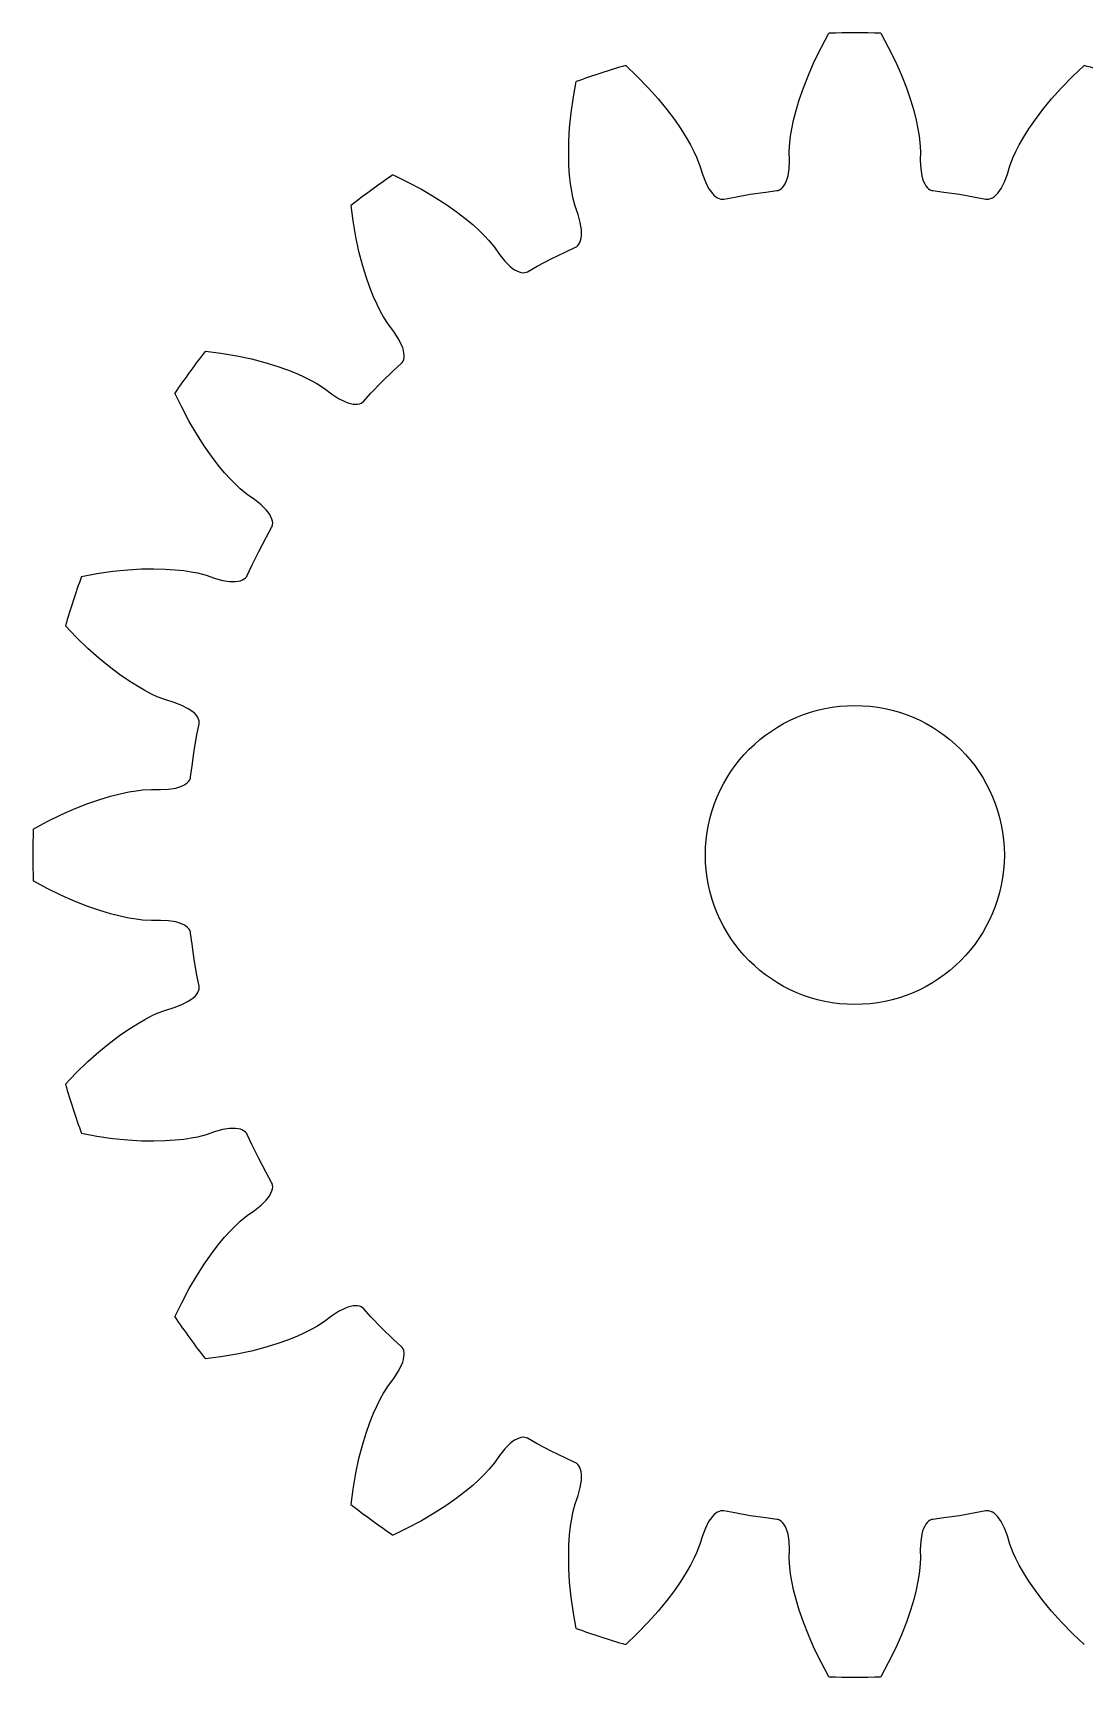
# Model space of a CAD drawing. Extents: x -11 to 11, y -11 to 11.
# Drawn here: x -11 to 3.07, y -11 to 11 of the extents above; entities that cross this region are included whole.
import ezdxf

# ---------------------------------------------------------------- set-up
doc = ezdxf.new("R2010")
doc.units = 0

msp = doc.modelspace()

# ---------------------------------------------------------------- linework, layer by layer
msp.add_circle((0, 0), 2)
msp.add_circle((0, 0), 2)
at = {"layer": 'layer0'}
for p, q in [((-0.543, 10.616), (-0.447, 10.811)), ((-0.447, 10.811), (-0.347, 10.995)), ((0.347, 10.995), (0.447, 10.811)), ((0.447, 10.811), (0.543, 10.616)), ((-3.067, 10.564), (-2.916, 10.42)), ((-0.623, 10.434), (-0.543, 10.616)), ((0.543, 10.616), (0.623, 10.434)), ((2.916, 10.42), (3.067, 10.564)), ((-3.766, 10.144), (-3.728, 10.349)), ((-2.916, 10.42), (-2.765, 10.264)), ((-0.69, 10.263), (-0.623, 10.434)), ((0.623, 10.434), (0.69, 10.263)), ((2.765, 10.264), (2.916, 10.42)), ((-3.797, 9.929), (-3.766, 10.144)), ((-2.765, 10.264), (-2.632, 10.116)), ((-0.744, 10.104), (-0.69, 10.263)), ((0.69, 10.263), (0.744, 10.104)), ((2.632, 10.116), (2.765, 10.264)), ((-3.817, 9.731), (-3.797, 9.929)), ((-2.632, 10.116), (-2.516, 9.974)), ((-2.516, 9.974), (-2.415, 9.84)), ((-0.82, 9.83), (-0.787, 9.96)), ((-0.787, 9.96), (-0.744, 10.104)), ((0.744, 10.104), (0.787, 9.96)), ((0.787, 9.96), (0.82, 9.83)), ((2.415, 9.84), (2.516, 9.974)), ((2.516, 9.974), (2.632, 10.116)), ((-3.827, 9.548), (-3.817, 9.731)), ((-2.415, 9.84), (-2.329, 9.716)), ((-2.329, 9.716), (-2.258, 9.602)), ((-0.86, 9.617), (-0.844, 9.716)), ((-0.844, 9.716), (-0.82, 9.83)), ((0.82, 9.83), (0.844, 9.716)), ((0.844, 9.716), (0.86, 9.617)), ((2.258, 9.602), (2.329, 9.716)), ((2.329, 9.716), (2.415, 9.84)), ((-3.83, 9.38), (-3.827, 9.548)), ((-2.258, 9.602), (-2.2, 9.501)), ((-2.2, 9.501), (-2.154, 9.412)), ((-0.878, 9.413), (-0.87, 9.533)), ((-0.87, 9.533), (-0.86, 9.617)), ((0.86, 9.617), (0.87, 9.533)), ((0.87, 9.533), (0.878, 9.413)), ((2.154, 9.412), (2.2, 9.501)), ((2.2, 9.501), (2.258, 9.602)), ((-3.826, 9.23), (-3.83, 9.38)), ((-2.154, 9.412), (-2.118, 9.336)), ((-2.118, 9.336), (-2.074, 9.223)), ((-0.88, 9.183), (-0.875, 9.294)), ((-0.875, 9.294), (-0.878, 9.413)), ((0.878, 9.413), (0.875, 9.294)), ((0.875, 9.294), (0.88, 9.183)), ((2.074, 9.223), (2.118, 9.336)), ((2.118, 9.336), (2.154, 9.412)), ((-6.181, 9.099), (-5.993, 9.009)), ((-3.817, 9.095), (-3.826, 9.23)), ((-3.805, 8.979), (-3.817, 9.095)), ((-2.074, 9.223), (-2.04, 9.11)), ((-2.04, 9.11), (-2.001, 9.005)), ((-0.919, 9.012), (-0.906, 9.048)), ((-0.906, 9.048), (-0.895, 9.089)), ((-0.895, 9.089), (-0.88, 9.183)), ((0.88, 9.183), (0.895, 9.089)), ((0.895, 9.089), (0.906, 9.048)), ((0.906, 9.048), (0.919, 9.012)), ((2.001, 9.005), (2.04, 9.11)), ((2.04, 9.11), (2.074, 9.223)), ((-5.993, 9.009), (-5.801, 8.908)), ((-5.801, 8.908), (-5.629, 8.807)), ((-5.629, 8.807), (-5.475, 8.708)), ((-3.79, 8.88), (-3.805, 8.979)), ((-3.774, 8.798), (-3.79, 8.88)), ((-2.001, 9.005), (-1.957, 8.92)), ((-1.957, 8.92), (-1.934, 8.885)), ((-1.934, 8.885), (-1.911, 8.855)), ((-1.911, 8.855), (-1.887, 8.829)), ((-1.887, 8.829), (-1.863, 8.808)), ((-1.863, 8.808), (-1.839, 8.793)), ((-1.754, 8.777), (-1.608, 8.804)), ((-1.608, 8.804), (-1.4, 8.84)), ((-1.4, 8.84), (-1.192, 8.87)), ((-1.192, 8.87), (-1.044, 8.889)), ((-1.044, 8.889), (-1.028, 8.892)), ((-1.028, 8.892), (-1.007, 8.9)), ((-1.007, 8.9), (-0.987, 8.913)), ((-0.987, 8.913), (-0.968, 8.931)), ((-0.968, 8.931), (-0.95, 8.953)), ((-0.95, 8.953), (-0.934, 8.98)), ((-0.934, 8.98), (-0.919, 9.012)), ((0.919, 9.012), (0.934, 8.98)), ((0.934, 8.98), (0.95, 8.953)), ((0.95, 8.953), (0.968, 8.931)), ((0.968, 8.931), (0.987, 8.913)), ((0.987, 8.913), (1.007, 8.9)), ((1.007, 8.9), (1.028, 8.892)), ((1.028, 8.892), (1.044, 8.889)), ((1.044, 8.889), (1.192, 8.87)), ((1.192, 8.87), (1.4, 8.84)), ((1.4, 8.84), (1.608, 8.804)), ((1.608, 8.804), (1.754, 8.777)), ((1.839, 8.793), (1.863, 8.808)), ((1.863, 8.808), (1.887, 8.829)), ((1.887, 8.829), (1.911, 8.855)), ((1.911, 8.855), (1.934, 8.885)), ((1.934, 8.885), (1.957, 8.92)), ((1.957, 8.92), (2.001, 9.005)), ((-6.716, 8.484), (-6.743, 8.691)), ((-5.475, 8.708), (-5.337, 8.612)), ((-5.337, 8.612), (-5.218, 8.521)), ((-3.744, 8.681), (-3.774, 8.798)), ((-3.704, 8.569), (-3.744, 8.681)), ((-1.839, 8.793), (-1.816, 8.782)), ((-1.816, 8.782), (-1.793, 8.776)), ((-1.793, 8.776), (-1.77, 8.774)), ((-1.77, 8.774), (-1.754, 8.777)), ((1.754, 8.777), (1.77, 8.774)), ((1.77, 8.774), (1.793, 8.776)), ((1.793, 8.776), (1.816, 8.782)), ((1.816, 8.782), (1.839, 8.793)), ((-6.679, 8.27), (-6.716, 8.484)), ((-5.218, 8.521), (-5.114, 8.434)), ((-5.114, 8.434), (-5.028, 8.356)), ((-3.675, 8.462), (-3.704, 8.569)), ((-3.66, 8.367), (-3.675, 8.462)), ((-3.658, 8.325), (-3.66, 8.367)), ((-6.637, 8.075), (-6.679, 8.27)), ((-5.028, 8.356), (-4.957, 8.286)), ((-4.957, 8.286), (-4.899, 8.224)), ((-4.899, 8.224), (-4.822, 8.131)), ((-3.725, 8.139), (-3.708, 8.153)), ((-3.708, 8.153), (-3.693, 8.172)), ((-3.693, 8.172), (-3.68, 8.195)), ((-3.68, 8.195), (-3.67, 8.221)), ((-3.67, 8.221), (-3.663, 8.252)), ((-3.663, 8.252), (-3.659, 8.287)), ((-3.659, 8.287), (-3.658, 8.325)), ((-6.59, 7.898), (-6.637, 8.075)), ((-4.822, 8.131), (-4.755, 8.034)), ((-4.755, 8.034), (-4.686, 7.946)), ((-4.686, 7.946), (-4.618, 7.879)), ((-4.25, 7.877), (-4.063, 7.975)), ((-4.063, 7.975), (-3.875, 8.068)), ((-3.875, 8.068), (-3.74, 8.131)), ((-3.74, 8.131), (-3.725, 8.139)), ((-6.541, 7.737), (-6.59, 7.898)), ((-6.491, 7.595), (-6.541, 7.737)), ((-4.618, 7.879), (-4.585, 7.852)), ((-4.585, 7.852), (-4.554, 7.831)), ((-4.554, 7.831), (-4.523, 7.814)), ((-4.523, 7.814), (-4.494, 7.802)), ((-4.494, 7.802), (-4.466, 7.794)), ((-4.466, 7.794), (-4.441, 7.791)), ((-4.441, 7.791), (-4.417, 7.792)), ((-4.417, 7.792), (-4.395, 7.798)), ((-4.395, 7.798), (-4.38, 7.805)), ((-4.38, 7.805), (-4.25, 7.877)), ((-6.441, 7.47), (-6.491, 7.595)), ((-6.393, 7.364), (-6.441, 7.47)), ((-6.348, 7.274), (-6.393, 7.364)), ((-6.308, 7.201), (-6.348, 7.274)), ((-6.243, 7.099), (-6.308, 7.201)), ((-6.171, 7.005), (-6.243, 7.099)), ((-6.11, 6.912), (-6.171, 7.005)), ((-6.066, 6.827), (-6.11, 6.912)), ((-6.051, 6.787), (-6.066, 6.827)), ((-8.691, 6.743), (-8.484, 6.716)), ((-8.484, 6.716), (-8.27, 6.679)), ((-8.27, 6.679), (-8.075, 6.637)), ((-8.075, 6.637), (-7.898, 6.59)), ((-6.058, 6.589), (-6.046, 6.608)), ((-6.04, 6.751), (-6.051, 6.787)), ((-6.046, 6.608), (-6.037, 6.631)), ((-6.034, 6.716), (-6.04, 6.751)), ((-6.037, 6.631), (-6.032, 6.656)), ((-6.031, 6.685), (-6.034, 6.716)), ((-6.032, 6.656), (-6.031, 6.685)), ((-7.898, 6.59), (-7.737, 6.541)), ((-7.737, 6.541), (-7.595, 6.491)), ((-7.595, 6.491), (-7.47, 6.441)), ((-7.47, 6.441), (-7.364, 6.393)), ((-7.364, 6.393), (-7.274, 6.348)), ((-6.329, 6.329), (-6.178, 6.476)), ((-6.178, 6.476), (-6.07, 6.577)), ((-6.07, 6.577), (-6.058, 6.589)), ((-9.009, 5.993), (-9.099, 6.181)), ((-7.274, 6.348), (-7.201, 6.308)), ((-7.201, 6.308), (-7.099, 6.243)), ((-7.099, 6.243), (-7.005, 6.171)), ((-7.005, 6.171), (-6.912, 6.11)), ((-6.577, 6.07), (-6.476, 6.178)), ((-6.476, 6.178), (-6.329, 6.329)), ((-8.908, 5.801), (-9.009, 5.993)), ((-6.912, 6.11), (-6.827, 6.066)), ((-6.827, 6.066), (-6.787, 6.051)), ((-6.787, 6.051), (-6.751, 6.04)), ((-6.751, 6.04), (-6.716, 6.034)), ((-6.716, 6.034), (-6.685, 6.031)), ((-6.685, 6.031), (-6.656, 6.032)), ((-6.656, 6.032), (-6.631, 6.037)), ((-6.631, 6.037), (-6.608, 6.046)), ((-6.608, 6.046), (-6.589, 6.058)), ((-6.589, 6.058), (-6.577, 6.07)), ((-8.807, 5.629), (-8.908, 5.801)), ((-8.708, 5.475), (-8.807, 5.629)), ((-8.612, 5.337), (-8.708, 5.475)), ((-8.521, 5.218), (-8.612, 5.337)), ((-8.434, 5.114), (-8.521, 5.218)), ((-8.356, 5.028), (-8.434, 5.114)), ((-8.286, 4.957), (-8.356, 5.028)), ((-8.224, 4.899), (-8.286, 4.957)), ((-8.131, 4.822), (-8.224, 4.899)), ((-8.034, 4.755), (-8.131, 4.822)), ((-7.946, 4.686), (-8.034, 4.755)), ((-7.879, 4.618), (-7.946, 4.686)), ((-7.852, 4.585), (-7.879, 4.618)), ((-7.831, 4.554), (-7.852, 4.585)), ((-7.814, 4.523), (-7.831, 4.554)), ((-7.802, 4.494), (-7.814, 4.523)), ((-7.794, 4.466), (-7.802, 4.494)), ((-7.798, 4.395), (-7.792, 4.417)), ((-7.791, 4.441), (-7.794, 4.466)), ((-7.792, 4.417), (-7.791, 4.441)), ((-7.975, 4.063), (-7.877, 4.25)), ((-7.877, 4.25), (-7.805, 4.38)), ((-7.805, 4.38), (-7.798, 4.395)), ((-8.068, 3.875), (-7.975, 4.063)), ((-10.349, 3.728), (-10.144, 3.766)), ((-10.144, 3.766), (-9.929, 3.797)), ((-9.929, 3.797), (-9.731, 3.817)), ((-9.731, 3.817), (-9.548, 3.827)), ((-9.548, 3.827), (-9.38, 3.83)), ((-9.38, 3.83), (-9.23, 3.826)), ((-9.23, 3.826), (-9.095, 3.817)), ((-9.095, 3.817), (-8.979, 3.805)), ((-8.979, 3.805), (-8.88, 3.79)), ((-8.88, 3.79), (-8.798, 3.774)), ((-8.798, 3.774), (-8.681, 3.744)), ((-8.681, 3.744), (-8.569, 3.704)), ((-8.131, 3.74), (-8.068, 3.875)), ((-8.569, 3.704), (-8.462, 3.675)), ((-8.462, 3.675), (-8.367, 3.66)), ((-8.367, 3.66), (-8.325, 3.658)), ((-8.325, 3.658), (-8.287, 3.659)), ((-8.287, 3.659), (-8.252, 3.663)), ((-8.252, 3.663), (-8.221, 3.67)), ((-8.221, 3.67), (-8.195, 3.68)), ((-8.195, 3.68), (-8.172, 3.693)), ((-8.172, 3.693), (-8.153, 3.708)), ((-8.153, 3.708), (-8.139, 3.725)), ((-8.139, 3.725), (-8.131, 3.74)), ((-10.42, 2.916), (-10.564, 3.067)), ((-10.264, 2.765), (-10.42, 2.916)), ((-10.116, 2.632), (-10.264, 2.765)), ((-9.974, 2.516), (-10.116, 2.632)), ((-9.84, 2.415), (-9.974, 2.516)), ((-9.716, 2.329), (-9.84, 2.415)), ((-9.602, 2.258), (-9.716, 2.329)), ((-9.501, 2.2), (-9.602, 2.258)), ((-9.412, 2.154), (-9.501, 2.2)), ((-9.336, 2.118), (-9.412, 2.154)), ((-9.223, 2.074), (-9.336, 2.118)), ((-9.11, 2.04), (-9.223, 2.074)), ((-9.005, 2.001), (-9.11, 2.04)), ((-8.92, 1.957), (-9.005, 2.001)), ((-8.885, 1.934), (-8.92, 1.957)), ((-8.855, 1.911), (-8.885, 1.934)), ((-8.829, 1.887), (-8.855, 1.911)), ((-8.808, 1.863), (-8.829, 1.887)), ((-8.793, 1.839), (-8.808, 1.863)), ((-8.782, 1.816), (-8.793, 1.839)), ((-8.776, 1.793), (-8.782, 1.816)), ((-8.777, 1.754), (-8.774, 1.77)), ((-8.774, 1.77), (-8.776, 1.793)), ((-8.84, 1.4), (-8.804, 1.608)), ((-8.804, 1.608), (-8.777, 1.754)), ((-8.87, 1.192), (-8.84, 1.4)), ((-8.889, 1.044), (-8.87, 1.192)), ((-9.183, 0.88), (-9.089, 0.895)), ((-9.089, 0.895), (-9.048, 0.906)), ((-9.048, 0.906), (-9.012, 0.919)), ((-9.012, 0.919), (-8.98, 0.934)), ((-8.98, 0.934), (-8.953, 0.95)), ((-8.953, 0.95), (-8.931, 0.968)), ((-8.931, 0.968), (-8.913, 0.987)), ((-8.913, 0.987), (-8.9, 1.007)), ((-8.9, 1.007), (-8.892, 1.028)), ((-8.892, 1.028), (-8.889, 1.044)), ((-10.434, 0.623), (-10.263, 0.69)), ((-10.263, 0.69), (-10.104, 0.744)), ((-10.104, 0.744), (-9.96, 0.787)), ((-9.96, 0.787), (-9.83, 0.82)), ((-9.83, 0.82), (-9.716, 0.844)), ((-9.716, 0.844), (-9.617, 0.86)), ((-9.617, 0.86), (-9.533, 0.87)), ((-9.533, 0.87), (-9.413, 0.878)), ((-9.413, 0.878), (-9.294, 0.875)), ((-9.294, 0.875), (-9.183, 0.88)), ((-10.995, 0.347), (-10.811, 0.447)), ((-10.811, 0.447), (-10.616, 0.543)), ((-10.616, 0.543), (-10.434, 0.623)), ((-10.811, -0.447), (-10.995, -0.347)), ((-10.616, -0.543), (-10.811, -0.447)), ((-10.434, -0.623), (-10.616, -0.543)), ((-10.263, -0.69), (-10.434, -0.623)), ((-10.104, -0.744), (-10.263, -0.69)), ((-9.96, -0.787), (-10.104, -0.744)), ((-9.83, -0.82), (-9.96, -0.787)), ((-9.716, -0.844), (-9.83, -0.82)), ((-9.617, -0.86), (-9.716, -0.844)), ((-9.533, -0.87), (-9.617, -0.86)), ((-9.413, -0.878), (-9.533, -0.87)), ((-9.294, -0.875), (-9.413, -0.878)), ((-9.183, -0.88), (-9.294, -0.875)), ((-9.089, -0.895), (-9.183, -0.88)), ((-9.048, -0.906), (-9.089, -0.895)), ((-9.012, -0.919), (-9.048, -0.906)), ((-8.98, -0.934), (-9.012, -0.919)), ((-8.953, -0.95), (-8.98, -0.934)), ((-8.931, -0.968), (-8.953, -0.95)), ((-8.913, -0.987), (-8.931, -0.968)), ((-8.9, -1.007), (-8.913, -0.987)), ((-8.892, -1.028), (-8.9, -1.007)), ((-8.889, -1.044), (-8.892, -1.028)), ((-8.87, -1.192), (-8.889, -1.044)), ((-8.84, -1.4), (-8.87, -1.192)), ((-8.804, -1.608), (-8.84, -1.4)), ((-8.777, -1.754), (-8.804, -1.608)), ((-8.774, -1.77), (-8.777, -1.754)), ((-9.005, -2.001), (-8.92, -1.957)), ((-8.92, -1.957), (-8.885, -1.934)), ((-8.885, -1.934), (-8.855, -1.911)), ((-8.855, -1.911), (-8.829, -1.887)), ((-8.829, -1.887), (-8.808, -1.863)), ((-8.808, -1.863), (-8.793, -1.839)), ((-8.793, -1.839), (-8.782, -1.816)), ((-8.782, -1.816), (-8.776, -1.793)), ((-8.776, -1.793), (-8.774, -1.77)), ((-9.602, -2.258), (-9.501, -2.2)), ((-9.501, -2.2), (-9.412, -2.154)), ((-9.412, -2.154), (-9.336, -2.118)), ((-9.336, -2.118), (-9.223, -2.074)), ((-9.223, -2.074), (-9.11, -2.04)), ((-9.11, -2.04), (-9.005, -2.001)), ((-9.974, -2.516), (-9.84, -2.415)), ((-9.84, -2.415), (-9.716, -2.329)), ((-9.716, -2.329), (-9.602, -2.258)), ((-10.264, -2.765), (-10.116, -2.632)), ((-10.116, -2.632), (-9.974, -2.516)), ((-10.42, -2.916), (-10.264, -2.765)), ((-10.564, -3.067), (-10.42, -2.916)), ((-10.144, -3.766), (-10.349, -3.728)), ((-8.569, -3.704), (-8.681, -3.744)), ((-8.462, -3.675), (-8.569, -3.704)), ((-8.367, -3.66), (-8.462, -3.675)), ((-8.325, -3.658), (-8.367, -3.66)), ((-8.287, -3.659), (-8.325, -3.658)), ((-8.252, -3.663), (-8.287, -3.659)), ((-8.221, -3.67), (-8.252, -3.663)), ((-8.195, -3.68), (-8.221, -3.67)), ((-8.172, -3.693), (-8.195, -3.68)), ((-8.153, -3.708), (-8.172, -3.693)), ((-8.139, -3.725), (-8.153, -3.708)), ((-8.131, -3.74), (-8.139, -3.725)), ((-8.068, -3.875), (-8.131, -3.74)), ((-9.929, -3.797), (-10.144, -3.766)), ((-9.731, -3.817), (-9.929, -3.797)), ((-9.548, -3.827), (-9.731, -3.817)), ((-9.38, -3.83), (-9.548, -3.827)), ((-9.23, -3.826), (-9.38, -3.83)), ((-9.095, -3.817), (-9.23, -3.826)), ((-8.979, -3.805), (-9.095, -3.817)), ((-8.88, -3.79), (-8.979, -3.805)), ((-8.798, -3.774), (-8.88, -3.79)), ((-8.681, -3.744), (-8.798, -3.774)), ((-7.975, -4.063), (-8.068, -3.875)), ((-7.877, -4.25), (-7.975, -4.063)), ((-7.805, -4.38), (-7.877, -4.25)), ((-7.798, -4.395), (-7.805, -4.38)), ((-7.792, -4.417), (-7.798, -4.395)), ((-7.946, -4.686), (-7.879, -4.618)), ((-7.879, -4.618), (-7.852, -4.585)), ((-7.852, -4.585), (-7.831, -4.554)), ((-7.831, -4.554), (-7.814, -4.523)), ((-7.814, -4.523), (-7.802, -4.494)), ((-7.802, -4.494), (-7.794, -4.466)), ((-7.794, -4.466), (-7.791, -4.441)), ((-7.791, -4.441), (-7.792, -4.417)), ((-8.224, -4.899), (-8.131, -4.822)), ((-8.131, -4.822), (-8.034, -4.755)), ((-8.034, -4.755), (-7.946, -4.686)), ((-8.434, -5.114), (-8.356, -5.028)), ((-8.356, -5.028), (-8.286, -4.957)), ((-8.286, -4.957), (-8.224, -4.899)), ((-8.612, -5.337), (-8.521, -5.218)), ((-8.521, -5.218), (-8.434, -5.114)), ((-8.807, -5.629), (-8.708, -5.475)), ((-8.708, -5.475), (-8.612, -5.337)), ((-8.908, -5.801), (-8.807, -5.629)), ((-9.009, -5.993), (-8.908, -5.801)), ((-9.099, -6.181), (-9.009, -5.993)), ((-6.912, -6.11), (-7.005, -6.171)), ((-6.827, -6.066), (-6.912, -6.11)), ((-6.787, -6.051), (-6.827, -6.066)), ((-6.751, -6.04), (-6.787, -6.051)), ((-6.716, -6.034), (-6.751, -6.04)), ((-6.685, -6.031), (-6.716, -6.034)), ((-6.656, -6.032), (-6.685, -6.031)), ((-6.631, -6.037), (-6.656, -6.032)), ((-6.608, -6.046), (-6.631, -6.037)), ((-6.589, -6.058), (-6.608, -6.046)), ((-6.577, -6.07), (-6.589, -6.058)), ((-6.476, -6.178), (-6.577, -6.07)), ((-7.274, -6.348), (-7.364, -6.393)), ((-7.201, -6.308), (-7.274, -6.348)), ((-7.099, -6.243), (-7.201, -6.308)), ((-7.005, -6.171), (-7.099, -6.243)), ((-6.329, -6.329), (-6.476, -6.178)), ((-6.178, -6.476), (-6.329, -6.329)), ((-7.898, -6.59), (-8.075, -6.637)), ((-7.737, -6.541), (-7.898, -6.59)), ((-7.595, -6.491), (-7.737, -6.541)), ((-7.47, -6.441), (-7.595, -6.491)), ((-7.364, -6.393), (-7.47, -6.441)), ((-6.07, -6.577), (-6.178, -6.476)), ((-6.058, -6.589), (-6.07, -6.577)), ((-6.046, -6.608), (-6.058, -6.589)), ((-8.484, -6.716), (-8.691, -6.743)), ((-8.27, -6.679), (-8.484, -6.716)), ((-8.075, -6.637), (-8.27, -6.679)), ((-6.066, -6.827), (-6.051, -6.787)), ((-6.051, -6.787), (-6.04, -6.751)), ((-6.037, -6.631), (-6.046, -6.608)), ((-6.04, -6.751), (-6.034, -6.716)), ((-6.032, -6.656), (-6.037, -6.631)), ((-6.034, -6.716), (-6.031, -6.685)), ((-6.031, -6.685), (-6.032, -6.656)), ((-6.243, -7.099), (-6.171, -7.005)), ((-6.171, -7.005), (-6.11, -6.912)), ((-6.11, -6.912), (-6.066, -6.827)), ((-6.348, -7.274), (-6.308, -7.201)), ((-6.308, -7.201), (-6.243, -7.099)), ((-6.491, -7.595), (-6.441, -7.47)), ((-6.441, -7.47), (-6.393, -7.364)), ((-6.393, -7.364), (-6.348, -7.274)), ((-6.541, -7.737), (-6.491, -7.595)), ((-6.637, -8.075), (-6.59, -7.898)), ((-6.59, -7.898), (-6.541, -7.737)), ((-4.618, -7.879), (-4.686, -7.946)), ((-4.585, -7.852), (-4.618, -7.879)), ((-4.554, -7.831), (-4.585, -7.852)), ((-4.523, -7.814), (-4.554, -7.831)), ((-4.494, -7.802), (-4.523, -7.814)), ((-4.466, -7.794), (-4.494, -7.802)), ((-4.441, -7.791), (-4.466, -7.794)), ((-4.417, -7.792), (-4.441, -7.791)), ((-4.395, -7.798), (-4.417, -7.792)), ((-4.38, -7.805), (-4.395, -7.798)), ((-4.25, -7.877), (-4.38, -7.805)), ((-4.063, -7.975), (-4.25, -7.877)), ((-6.679, -8.27), (-6.637, -8.075)), ((-4.822, -8.131), (-4.899, -8.224)), ((-4.755, -8.034), (-4.822, -8.131)), ((-4.686, -7.946), (-4.755, -8.034)), ((-3.875, -8.068), (-4.063, -7.975)), ((-3.74, -8.131), (-3.875, -8.068)), ((-3.725, -8.139), (-3.74, -8.131)), ((-3.708, -8.153), (-3.725, -8.139)), ((-6.716, -8.484), (-6.679, -8.27)), ((-5.028, -8.356), (-5.114, -8.434)), ((-4.957, -8.286), (-5.028, -8.356)), ((-4.899, -8.224), (-4.957, -8.286)), ((-3.693, -8.172), (-3.708, -8.153)), ((-3.68, -8.195), (-3.693, -8.172)), ((-3.67, -8.221), (-3.68, -8.195)), ((-3.663, -8.252), (-3.67, -8.221)), ((-3.659, -8.287), (-3.663, -8.252)), ((-3.66, -8.367), (-3.658, -8.325)), ((-3.658, -8.325), (-3.659, -8.287)), ((-6.743, -8.691), (-6.716, -8.484)), ((-5.218, -8.521), (-5.337, -8.612)), ((-5.114, -8.434), (-5.218, -8.521)), ((-3.744, -8.681), (-3.704, -8.569)), ((-3.704, -8.569), (-3.675, -8.462)), ((-3.675, -8.462), (-3.66, -8.367)), ((-5.475, -8.708), (-5.629, -8.807)), ((-5.337, -8.612), (-5.475, -8.708)), ((-3.79, -8.88), (-3.774, -8.798)), ((-3.774, -8.798), (-3.744, -8.681)), ((-1.839, -8.793), (-1.863, -8.808)), ((-1.816, -8.782), (-1.839, -8.793)), ((-1.793, -8.776), (-1.816, -8.782)), ((-1.77, -8.774), (-1.793, -8.776)), ((-1.754, -8.777), (-1.77, -8.774)), ((-1.608, -8.804), (-1.754, -8.777)), ((1.754, -8.777), (1.608, -8.804)), ((1.77, -8.774), (1.754, -8.777)), ((1.793, -8.776), (1.77, -8.774)), ((1.816, -8.782), (1.793, -8.776)), ((1.839, -8.793), (1.816, -8.782)), ((1.863, -8.808), (1.839, -8.793)), ((-5.993, -9.009), (-6.181, -9.099)), ((-5.801, -8.908), (-5.993, -9.009)), ((-5.629, -8.807), (-5.801, -8.908)), ((-3.817, -9.095), (-3.805, -8.979)), ((-3.805, -8.979), (-3.79, -8.88)), ((-2.001, -9.005), (-2.04, -9.11)), ((-1.957, -8.92), (-2.001, -9.005)), ((-1.934, -8.885), (-1.957, -8.92)), ((-1.911, -8.855), (-1.934, -8.885)), ((-1.887, -8.829), (-1.911, -8.855)), ((-1.863, -8.808), (-1.887, -8.829)), ((-1.4, -8.84), (-1.608, -8.804)), ((-1.192, -8.87), (-1.4, -8.84)), ((-1.044, -8.889), (-1.192, -8.87)), ((-1.028, -8.892), (-1.044, -8.889)), ((-1.007, -8.9), (-1.028, -8.892)), ((-0.987, -8.913), (-1.007, -8.9)), ((-0.968, -8.931), (-0.987, -8.913)), ((-0.95, -8.953), (-0.968, -8.931)), ((-0.934, -8.98), (-0.95, -8.953)), ((-0.919, -9.012), (-0.934, -8.98)), ((-0.906, -9.048), (-0.919, -9.012)), ((0.919, -9.012), (0.906, -9.048)), ((0.934, -8.98), (0.919, -9.012)), ((0.95, -8.953), (0.934, -8.98)), ((0.968, -8.931), (0.95, -8.953)), ((0.987, -8.913), (0.968, -8.931)), ((1.007, -8.9), (0.987, -8.913)), ((1.028, -8.892), (1.007, -8.9)), ((1.044, -8.889), (1.028, -8.892)), ((1.192, -8.87), (1.044, -8.889)), ((1.4, -8.84), (1.192, -8.87)), ((1.608, -8.804), (1.4, -8.84)), ((1.887, -8.829), (1.863, -8.808)), ((1.911, -8.855), (1.887, -8.829)), ((1.934, -8.885), (1.911, -8.855)), ((1.957, -8.92), (1.934, -8.885)), ((2.001, -9.005), (1.957, -8.92)), ((2.04, -9.11), (2.001, -9.005)), ((-3.83, -9.38), (-3.826, -9.23)), ((-3.826, -9.23), (-3.817, -9.095)), ((-2.074, -9.223), (-2.118, -9.336)), ((-2.04, -9.11), (-2.074, -9.223)), ((-0.895, -9.089), (-0.906, -9.048)), ((-0.88, -9.183), (-0.895, -9.089)), ((-0.875, -9.294), (-0.88, -9.183)), ((0.88, -9.183), (0.875, -9.294)), ((0.895, -9.089), (0.88, -9.183)), ((0.906, -9.048), (0.895, -9.089)), ((2.074, -9.223), (2.04, -9.11)), ((2.118, -9.336), (2.074, -9.223)), ((-3.827, -9.548), (-3.83, -9.38)), ((-2.154, -9.412), (-2.2, -9.501)), ((-2.118, -9.336), (-2.154, -9.412)), ((-0.878, -9.413), (-0.875, -9.294)), ((-0.87, -9.533), (-0.878, -9.413)), ((0.878, -9.413), (0.87, -9.533)), ((0.875, -9.294), (0.878, -9.413)), ((2.154, -9.412), (2.118, -9.336)), ((2.2, -9.501), (2.154, -9.412)), ((-3.817, -9.731), (-3.827, -9.548)), ((-2.258, -9.602), (-2.329, -9.716)), ((-2.2, -9.501), (-2.258, -9.602)), ((-0.86, -9.617), (-0.87, -9.533)), ((-0.844, -9.716), (-0.86, -9.617)), ((0.86, -9.617), (0.844, -9.716)), ((0.87, -9.533), (0.86, -9.617)), ((2.258, -9.602), (2.2, -9.501)), ((2.329, -9.716), (2.258, -9.602)), ((-3.797, -9.929), (-3.817, -9.731)), ((-2.415, -9.84), (-2.516, -9.974)), ((-2.329, -9.716), (-2.415, -9.84)), ((-0.82, -9.83), (-0.844, -9.716)), ((-0.787, -9.96), (-0.82, -9.83)), ((0.82, -9.83), (0.787, -9.96)), ((0.844, -9.716), (0.82, -9.83)), ((2.415, -9.84), (2.329, -9.716)), ((2.516, -9.974), (2.415, -9.84)), ((-3.766, -10.144), (-3.797, -9.929)), ((-2.632, -10.116), (-2.765, -10.264)), ((-2.516, -9.974), (-2.632, -10.116)), ((-0.744, -10.104), (-0.787, -9.96)), ((-0.69, -10.263), (-0.744, -10.104)), ((0.744, -10.104), (0.69, -10.263)), ((0.787, -9.96), (0.744, -10.104)), ((2.632, -10.116), (2.516, -9.974)), ((2.765, -10.264), (2.632, -10.116)), ((-3.728, -10.349), (-3.766, -10.144)), ((-2.765, -10.264), (-2.916, -10.42)), ((-0.623, -10.434), (-0.69, -10.263)), ((0.69, -10.263), (0.623, -10.434)), ((2.916, -10.42), (2.765, -10.264)), ((-2.916, -10.42), (-3.067, -10.564)), ((-0.543, -10.616), (-0.623, -10.434)), ((0.623, -10.434), (0.543, -10.616)), ((3.067, -10.564), (2.916, -10.42)), ((-0.447, -10.811), (-0.543, -10.616)), ((0.543, -10.616), (0.447, -10.811)), ((-0.347, -10.995), (-0.447, -10.811)), ((0.447, -10.811), (0.347, -10.995))]:
    msp.add_line(p, q, dxfattribs=at)
for start, end in [(88.1909, 91.8091), (106.1909, 109.8091), (70.1909, 73.8091), (124.1909, 127.8091), (142.1909, 145.8091), (160.1909, 163.8091), (178.1909, 181.8091), (196.1909, 199.8091), (214.1909, 217.8091), (232.1909, 235.8091), (250.1909, 253.8091), (268.1909, 271.8091)]:
    msp.add_arc((0, 0), 11, start, end, dxfattribs=at)
at = {"layer": 'layer1'}
for p, q in [((-0.543, 10.616), (-0.447, 10.811)), ((-0.447, 10.811), (-0.347, 10.995)), ((0.347, 10.995), (0.447, 10.811)), ((0.447, 10.811), (0.543, 10.616)), ((-3.067, 10.564), (-2.916, 10.42)), ((-0.623, 10.434), (-0.543, 10.616)), ((0.543, 10.616), (0.623, 10.434)), ((2.916, 10.42), (3.067, 10.564)), ((-3.766, 10.144), (-3.728, 10.349)), ((-2.916, 10.42), (-2.765, 10.264)), ((-0.69, 10.263), (-0.623, 10.434)), ((0.623, 10.434), (0.69, 10.263)), ((2.765, 10.264), (2.916, 10.42)), ((-3.797, 9.929), (-3.766, 10.144)), ((-2.765, 10.264), (-2.632, 10.116)), ((-0.744, 10.104), (-0.69, 10.263)), ((0.69, 10.263), (0.744, 10.104)), ((2.632, 10.116), (2.765, 10.264)), ((-3.817, 9.731), (-3.797, 9.929)), ((-2.632, 10.116), (-2.516, 9.974)), ((-2.516, 9.974), (-2.415, 9.84)), ((-0.82, 9.83), (-0.787, 9.96)), ((-0.787, 9.96), (-0.744, 10.104)), ((0.744, 10.104), (0.787, 9.96)), ((0.787, 9.96), (0.82, 9.83)), ((2.415, 9.84), (2.516, 9.974)), ((2.516, 9.974), (2.632, 10.116)), ((-3.827, 9.548), (-3.817, 9.731)), ((-2.415, 9.84), (-2.329, 9.716)), ((-2.329, 9.716), (-2.258, 9.602)), ((-0.86, 9.617), (-0.844, 9.716)), ((-0.844, 9.716), (-0.82, 9.83)), ((0.82, 9.83), (0.844, 9.716)), ((0.844, 9.716), (0.86, 9.617)), ((2.258, 9.602), (2.329, 9.716)), ((2.329, 9.716), (2.415, 9.84)), ((-3.83, 9.38), (-3.827, 9.548)), ((-2.258, 9.602), (-2.2, 9.501)), ((-2.2, 9.501), (-2.154, 9.412)), ((-0.878, 9.413), (-0.87, 9.533)), ((-0.87, 9.533), (-0.86, 9.617)), ((0.86, 9.617), (0.87, 9.533)), ((0.87, 9.533), (0.878, 9.413)), ((2.154, 9.412), (2.2, 9.501)), ((2.2, 9.501), (2.258, 9.602)), ((-3.826, 9.23), (-3.83, 9.38)), ((-2.154, 9.412), (-2.118, 9.336)), ((-2.118, 9.336), (-2.074, 9.223)), ((-0.88, 9.183), (-0.875, 9.294)), ((-0.875, 9.294), (-0.878, 9.413)), ((0.878, 9.413), (0.875, 9.294)), ((0.875, 9.294), (0.88, 9.183)), ((2.074, 9.223), (2.118, 9.336)), ((2.118, 9.336), (2.154, 9.412)), ((-6.181, 9.099), (-5.993, 9.009)), ((-3.817, 9.095), (-3.826, 9.23)), ((-3.805, 8.979), (-3.817, 9.095)), ((-2.074, 9.223), (-2.04, 9.11)), ((-2.04, 9.11), (-2.001, 9.005)), ((-0.919, 9.012), (-0.906, 9.048)), ((-0.906, 9.048), (-0.895, 9.089)), ((-0.895, 9.089), (-0.88, 9.183)), ((0.88, 9.183), (0.895, 9.089)), ((0.895, 9.089), (0.906, 9.048)), ((0.906, 9.048), (0.919, 9.012)), ((2.001, 9.005), (2.04, 9.11)), ((2.04, 9.11), (2.074, 9.223)), ((-5.993, 9.009), (-5.801, 8.908)), ((-5.801, 8.908), (-5.629, 8.807)), ((-5.629, 8.807), (-5.475, 8.708)), ((-3.79, 8.88), (-3.805, 8.979)), ((-3.774, 8.798), (-3.79, 8.88)), ((-2.001, 9.005), (-1.957, 8.92)), ((-1.957, 8.92), (-1.934, 8.885)), ((-1.934, 8.885), (-1.911, 8.855)), ((-1.911, 8.855), (-1.887, 8.829)), ((-1.887, 8.829), (-1.863, 8.808)), ((-1.863, 8.808), (-1.839, 8.793)), ((-1.754, 8.777), (-1.608, 8.804)), ((-1.608, 8.804), (-1.4, 8.84)), ((-1.4, 8.84), (-1.192, 8.87)), ((-1.192, 8.87), (-1.044, 8.889)), ((-1.044, 8.889), (-1.028, 8.892)), ((-1.028, 8.892), (-1.007, 8.9)), ((-1.007, 8.9), (-0.987, 8.913)), ((-0.987, 8.913), (-0.968, 8.931)), ((-0.968, 8.931), (-0.95, 8.953)), ((-0.95, 8.953), (-0.934, 8.98)), ((-0.934, 8.98), (-0.919, 9.012)), ((0.919, 9.012), (0.934, 8.98)), ((0.934, 8.98), (0.95, 8.953)), ((0.95, 8.953), (0.968, 8.931)), ((0.968, 8.931), (0.987, 8.913)), ((0.987, 8.913), (1.007, 8.9)), ((1.007, 8.9), (1.028, 8.892)), ((1.028, 8.892), (1.044, 8.889)), ((1.044, 8.889), (1.192, 8.87)), ((1.192, 8.87), (1.4, 8.84)), ((1.4, 8.84), (1.608, 8.804)), ((1.608, 8.804), (1.754, 8.777)), ((1.839, 8.793), (1.863, 8.808)), ((1.863, 8.808), (1.887, 8.829)), ((1.887, 8.829), (1.911, 8.855)), ((1.911, 8.855), (1.934, 8.885)), ((1.934, 8.885), (1.957, 8.92)), ((1.957, 8.92), (2.001, 9.005)), ((-6.716, 8.484), (-6.743, 8.691)), ((-5.475, 8.708), (-5.337, 8.612)), ((-5.337, 8.612), (-5.218, 8.521)), ((-3.744, 8.681), (-3.774, 8.798)), ((-3.704, 8.569), (-3.744, 8.681)), ((-1.839, 8.793), (-1.816, 8.782)), ((-1.816, 8.782), (-1.793, 8.776)), ((-1.793, 8.776), (-1.77, 8.774)), ((-1.77, 8.774), (-1.754, 8.777)), ((1.754, 8.777), (1.77, 8.774)), ((1.77, 8.774), (1.793, 8.776)), ((1.793, 8.776), (1.816, 8.782)), ((1.816, 8.782), (1.839, 8.793)), ((-6.679, 8.27), (-6.716, 8.484)), ((-5.218, 8.521), (-5.114, 8.434)), ((-5.114, 8.434), (-5.028, 8.356)), ((-3.675, 8.462), (-3.704, 8.569)), ((-3.66, 8.367), (-3.675, 8.462)), ((-3.658, 8.325), (-3.66, 8.367)), ((-6.637, 8.075), (-6.679, 8.27)), ((-5.028, 8.356), (-4.957, 8.286)), ((-4.957, 8.286), (-4.899, 8.224)), ((-4.899, 8.224), (-4.822, 8.131)), ((-3.725, 8.139), (-3.708, 8.153)), ((-3.708, 8.153), (-3.693, 8.172)), ((-3.693, 8.172), (-3.68, 8.195)), ((-3.68, 8.195), (-3.67, 8.221)), ((-3.67, 8.221), (-3.663, 8.252)), ((-3.663, 8.252), (-3.659, 8.287)), ((-3.659, 8.287), (-3.658, 8.325)), ((-6.59, 7.898), (-6.637, 8.075)), ((-4.822, 8.131), (-4.755, 8.034)), ((-4.755, 8.034), (-4.686, 7.946)), ((-4.686, 7.946), (-4.618, 7.879)), ((-4.25, 7.877), (-4.063, 7.975)), ((-4.063, 7.975), (-3.875, 8.068)), ((-3.875, 8.068), (-3.74, 8.131)), ((-3.74, 8.131), (-3.725, 8.139)), ((-6.541, 7.737), (-6.59, 7.898)), ((-6.491, 7.595), (-6.541, 7.737)), ((-4.618, 7.879), (-4.585, 7.852)), ((-4.585, 7.852), (-4.554, 7.831)), ((-4.554, 7.831), (-4.523, 7.814)), ((-4.523, 7.814), (-4.494, 7.802)), ((-4.494, 7.802), (-4.466, 7.794)), ((-4.466, 7.794), (-4.441, 7.791)), ((-4.441, 7.791), (-4.417, 7.792)), ((-4.417, 7.792), (-4.395, 7.798)), ((-4.395, 7.798), (-4.38, 7.805)), ((-4.38, 7.805), (-4.25, 7.877)), ((-6.441, 7.47), (-6.491, 7.595)), ((-6.393, 7.364), (-6.441, 7.47)), ((-6.348, 7.274), (-6.393, 7.364)), ((-6.308, 7.201), (-6.348, 7.274)), ((-6.243, 7.099), (-6.308, 7.201)), ((-6.171, 7.005), (-6.243, 7.099)), ((-6.11, 6.912), (-6.171, 7.005)), ((-6.066, 6.827), (-6.11, 6.912)), ((-6.051, 6.787), (-6.066, 6.827)), ((-8.691, 6.743), (-8.484, 6.716)), ((-8.484, 6.716), (-8.27, 6.679)), ((-8.27, 6.679), (-8.075, 6.637)), ((-8.075, 6.637), (-7.898, 6.59)), ((-6.058, 6.589), (-6.046, 6.608)), ((-6.04, 6.751), (-6.051, 6.787)), ((-6.046, 6.608), (-6.037, 6.631)), ((-6.034, 6.716), (-6.04, 6.751)), ((-6.037, 6.631), (-6.032, 6.656)), ((-6.031, 6.685), (-6.034, 6.716)), ((-6.032, 6.656), (-6.031, 6.685)), ((-7.898, 6.59), (-7.737, 6.541)), ((-7.737, 6.541), (-7.595, 6.491)), ((-7.595, 6.491), (-7.47, 6.441)), ((-7.47, 6.441), (-7.364, 6.393)), ((-7.364, 6.393), (-7.274, 6.348)), ((-6.329, 6.329), (-6.178, 6.476)), ((-6.178, 6.476), (-6.07, 6.577)), ((-6.07, 6.577), (-6.058, 6.589)), ((-9.009, 5.993), (-9.099, 6.181)), ((-7.274, 6.348), (-7.201, 6.308)), ((-7.201, 6.308), (-7.099, 6.243)), ((-7.099, 6.243), (-7.005, 6.171)), ((-7.005, 6.171), (-6.912, 6.11)), ((-6.577, 6.07), (-6.476, 6.178)), ((-6.476, 6.178), (-6.329, 6.329)), ((-8.908, 5.801), (-9.009, 5.993)), ((-6.912, 6.11), (-6.827, 6.066)), ((-6.827, 6.066), (-6.787, 6.051)), ((-6.787, 6.051), (-6.751, 6.04)), ((-6.751, 6.04), (-6.716, 6.034)), ((-6.716, 6.034), (-6.685, 6.031)), ((-6.685, 6.031), (-6.656, 6.032)), ((-6.656, 6.032), (-6.631, 6.037)), ((-6.631, 6.037), (-6.608, 6.046)), ((-6.608, 6.046), (-6.589, 6.058)), ((-6.589, 6.058), (-6.577, 6.07)), ((-8.807, 5.629), (-8.908, 5.801)), ((-8.708, 5.475), (-8.807, 5.629)), ((-8.612, 5.337), (-8.708, 5.475)), ((-8.521, 5.218), (-8.612, 5.337)), ((-8.434, 5.114), (-8.521, 5.218)), ((-8.356, 5.028), (-8.434, 5.114)), ((-8.286, 4.957), (-8.356, 5.028)), ((-8.224, 4.899), (-8.286, 4.957)), ((-8.131, 4.822), (-8.224, 4.899)), ((-8.034, 4.755), (-8.131, 4.822)), ((-7.946, 4.686), (-8.034, 4.755)), ((-7.879, 4.618), (-7.946, 4.686)), ((-7.852, 4.585), (-7.879, 4.618)), ((-7.831, 4.554), (-7.852, 4.585)), ((-7.814, 4.523), (-7.831, 4.554)), ((-7.802, 4.494), (-7.814, 4.523)), ((-7.794, 4.466), (-7.802, 4.494)), ((-7.798, 4.395), (-7.792, 4.417)), ((-7.791, 4.441), (-7.794, 4.466)), ((-7.792, 4.417), (-7.791, 4.441)), ((-7.975, 4.063), (-7.877, 4.25)), ((-7.877, 4.25), (-7.805, 4.38)), ((-7.805, 4.38), (-7.798, 4.395)), ((-8.068, 3.875), (-7.975, 4.063)), ((-10.349, 3.728), (-10.144, 3.766)), ((-10.144, 3.766), (-9.929, 3.797)), ((-9.929, 3.797), (-9.731, 3.817)), ((-9.731, 3.817), (-9.548, 3.827)), ((-9.548, 3.827), (-9.38, 3.83)), ((-9.38, 3.83), (-9.23, 3.826)), ((-9.23, 3.826), (-9.095, 3.817)), ((-9.095, 3.817), (-8.979, 3.805)), ((-8.979, 3.805), (-8.88, 3.79)), ((-8.88, 3.79), (-8.798, 3.774)), ((-8.798, 3.774), (-8.681, 3.744)), ((-8.681, 3.744), (-8.569, 3.704)), ((-8.131, 3.74), (-8.068, 3.875)), ((-8.569, 3.704), (-8.462, 3.675)), ((-8.462, 3.675), (-8.367, 3.66)), ((-8.367, 3.66), (-8.325, 3.658)), ((-8.325, 3.658), (-8.287, 3.659)), ((-8.287, 3.659), (-8.252, 3.663)), ((-8.252, 3.663), (-8.221, 3.67)), ((-8.221, 3.67), (-8.195, 3.68)), ((-8.195, 3.68), (-8.172, 3.693)), ((-8.172, 3.693), (-8.153, 3.708)), ((-8.153, 3.708), (-8.139, 3.725)), ((-8.139, 3.725), (-8.131, 3.74)), ((-10.42, 2.916), (-10.564, 3.067)), ((-10.264, 2.765), (-10.42, 2.916)), ((-10.116, 2.632), (-10.264, 2.765)), ((-9.974, 2.516), (-10.116, 2.632)), ((-9.84, 2.415), (-9.974, 2.516)), ((-9.716, 2.329), (-9.84, 2.415)), ((-9.602, 2.258), (-9.716, 2.329)), ((-9.501, 2.2), (-9.602, 2.258)), ((-9.412, 2.154), (-9.501, 2.2)), ((-9.336, 2.118), (-9.412, 2.154)), ((-9.223, 2.074), (-9.336, 2.118)), ((-9.11, 2.04), (-9.223, 2.074)), ((-9.005, 2.001), (-9.11, 2.04)), ((-8.92, 1.957), (-9.005, 2.001)), ((-8.885, 1.934), (-8.92, 1.957)), ((-8.855, 1.911), (-8.885, 1.934)), ((-8.829, 1.887), (-8.855, 1.911)), ((-8.808, 1.863), (-8.829, 1.887)), ((-8.793, 1.839), (-8.808, 1.863)), ((-8.782, 1.816), (-8.793, 1.839)), ((-8.776, 1.793), (-8.782, 1.816)), ((-8.777, 1.754), (-8.774, 1.77)), ((-8.774, 1.77), (-8.776, 1.793)), ((-8.84, 1.4), (-8.804, 1.608)), ((-8.804, 1.608), (-8.777, 1.754)), ((-8.87, 1.192), (-8.84, 1.4)), ((-8.889, 1.044), (-8.87, 1.192)), ((-9.183, 0.88), (-9.089, 0.895)), ((-9.089, 0.895), (-9.048, 0.906)), ((-9.048, 0.906), (-9.012, 0.919)), ((-9.012, 0.919), (-8.98, 0.934)), ((-8.98, 0.934), (-8.953, 0.95)), ((-8.953, 0.95), (-8.931, 0.968)), ((-8.931, 0.968), (-8.913, 0.987)), ((-8.913, 0.987), (-8.9, 1.007)), ((-8.9, 1.007), (-8.892, 1.028)), ((-8.892, 1.028), (-8.889, 1.044)), ((-10.434, 0.623), (-10.263, 0.69)), ((-10.263, 0.69), (-10.104, 0.744)), ((-10.104, 0.744), (-9.96, 0.787)), ((-9.96, 0.787), (-9.83, 0.82)), ((-9.83, 0.82), (-9.716, 0.844)), ((-9.716, 0.844), (-9.617, 0.86)), ((-9.617, 0.86), (-9.533, 0.87)), ((-9.533, 0.87), (-9.413, 0.878)), ((-9.413, 0.878), (-9.294, 0.875)), ((-9.294, 0.875), (-9.183, 0.88)), ((-10.995, 0.347), (-10.811, 0.447)), ((-10.811, 0.447), (-10.616, 0.543)), ((-10.616, 0.543), (-10.434, 0.623)), ((-10.811, -0.447), (-10.995, -0.347)), ((-10.616, -0.543), (-10.811, -0.447)), ((-10.434, -0.623), (-10.616, -0.543)), ((-10.263, -0.69), (-10.434, -0.623)), ((-10.104, -0.744), (-10.263, -0.69)), ((-9.96, -0.787), (-10.104, -0.744)), ((-9.83, -0.82), (-9.96, -0.787)), ((-9.716, -0.844), (-9.83, -0.82)), ((-9.617, -0.86), (-9.716, -0.844)), ((-9.533, -0.87), (-9.617, -0.86)), ((-9.413, -0.878), (-9.533, -0.87)), ((-9.294, -0.875), (-9.413, -0.878)), ((-9.183, -0.88), (-9.294, -0.875)), ((-9.089, -0.895), (-9.183, -0.88)), ((-9.048, -0.906), (-9.089, -0.895)), ((-9.012, -0.919), (-9.048, -0.906)), ((-8.98, -0.934), (-9.012, -0.919)), ((-8.953, -0.95), (-8.98, -0.934)), ((-8.931, -0.968), (-8.953, -0.95)), ((-8.913, -0.987), (-8.931, -0.968)), ((-8.9, -1.007), (-8.913, -0.987)), ((-8.892, -1.028), (-8.9, -1.007)), ((-8.889, -1.044), (-8.892, -1.028)), ((-8.87, -1.192), (-8.889, -1.044)), ((-8.84, -1.4), (-8.87, -1.192)), ((-8.804, -1.608), (-8.84, -1.4)), ((-8.777, -1.754), (-8.804, -1.608)), ((-8.774, -1.77), (-8.777, -1.754)), ((-9.005, -2.001), (-8.92, -1.957)), ((-8.92, -1.957), (-8.885, -1.934)), ((-8.885, -1.934), (-8.855, -1.911)), ((-8.855, -1.911), (-8.829, -1.887)), ((-8.829, -1.887), (-8.808, -1.863)), ((-8.808, -1.863), (-8.793, -1.839)), ((-8.793, -1.839), (-8.782, -1.816)), ((-8.782, -1.816), (-8.776, -1.793)), ((-8.776, -1.793), (-8.774, -1.77)), ((-9.602, -2.258), (-9.501, -2.2)), ((-9.501, -2.2), (-9.412, -2.154)), ((-9.412, -2.154), (-9.336, -2.118)), ((-9.336, -2.118), (-9.223, -2.074)), ((-9.223, -2.074), (-9.11, -2.04)), ((-9.11, -2.04), (-9.005, -2.001)), ((-9.974, -2.516), (-9.84, -2.415)), ((-9.84, -2.415), (-9.716, -2.329)), ((-9.716, -2.329), (-9.602, -2.258)), ((-10.264, -2.765), (-10.116, -2.632)), ((-10.116, -2.632), (-9.974, -2.516)), ((-10.42, -2.916), (-10.264, -2.765)), ((-10.564, -3.067), (-10.42, -2.916)), ((-10.144, -3.766), (-10.349, -3.728)), ((-8.569, -3.704), (-8.681, -3.744)), ((-8.462, -3.675), (-8.569, -3.704)), ((-8.367, -3.66), (-8.462, -3.675)), ((-8.325, -3.658), (-8.367, -3.66)), ((-8.287, -3.659), (-8.325, -3.658)), ((-8.252, -3.663), (-8.287, -3.659)), ((-8.221, -3.67), (-8.252, -3.663)), ((-8.195, -3.68), (-8.221, -3.67)), ((-8.172, -3.693), (-8.195, -3.68)), ((-8.153, -3.708), (-8.172, -3.693)), ((-8.139, -3.725), (-8.153, -3.708)), ((-8.131, -3.74), (-8.139, -3.725)), ((-8.068, -3.875), (-8.131, -3.74)), ((-9.929, -3.797), (-10.144, -3.766)), ((-9.731, -3.817), (-9.929, -3.797)), ((-9.548, -3.827), (-9.731, -3.817)), ((-9.38, -3.83), (-9.548, -3.827)), ((-9.23, -3.826), (-9.38, -3.83)), ((-9.095, -3.817), (-9.23, -3.826)), ((-8.979, -3.805), (-9.095, -3.817)), ((-8.88, -3.79), (-8.979, -3.805)), ((-8.798, -3.774), (-8.88, -3.79)), ((-8.681, -3.744), (-8.798, -3.774)), ((-7.975, -4.063), (-8.068, -3.875)), ((-7.877, -4.25), (-7.975, -4.063)), ((-7.805, -4.38), (-7.877, -4.25)), ((-7.798, -4.395), (-7.805, -4.38)), ((-7.792, -4.417), (-7.798, -4.395)), ((-7.946, -4.686), (-7.879, -4.618)), ((-7.879, -4.618), (-7.852, -4.585)), ((-7.852, -4.585), (-7.831, -4.554)), ((-7.831, -4.554), (-7.814, -4.523)), ((-7.814, -4.523), (-7.802, -4.494)), ((-7.802, -4.494), (-7.794, -4.466)), ((-7.794, -4.466), (-7.791, -4.441)), ((-7.791, -4.441), (-7.792, -4.417)), ((-8.224, -4.899), (-8.131, -4.822)), ((-8.131, -4.822), (-8.034, -4.755)), ((-8.034, -4.755), (-7.946, -4.686)), ((-8.434, -5.114), (-8.356, -5.028)), ((-8.356, -5.028), (-8.286, -4.957)), ((-8.286, -4.957), (-8.224, -4.899)), ((-8.612, -5.337), (-8.521, -5.218)), ((-8.521, -5.218), (-8.434, -5.114)), ((-8.807, -5.629), (-8.708, -5.475)), ((-8.708, -5.475), (-8.612, -5.337)), ((-8.908, -5.801), (-8.807, -5.629)), ((-9.009, -5.993), (-8.908, -5.801)), ((-9.099, -6.181), (-9.009, -5.993)), ((-6.912, -6.11), (-7.005, -6.171)), ((-6.827, -6.066), (-6.912, -6.11)), ((-6.787, -6.051), (-6.827, -6.066)), ((-6.751, -6.04), (-6.787, -6.051)), ((-6.716, -6.034), (-6.751, -6.04)), ((-6.685, -6.031), (-6.716, -6.034)), ((-6.656, -6.032), (-6.685, -6.031)), ((-6.631, -6.037), (-6.656, -6.032)), ((-6.608, -6.046), (-6.631, -6.037)), ((-6.589, -6.058), (-6.608, -6.046)), ((-6.577, -6.07), (-6.589, -6.058)), ((-6.476, -6.178), (-6.577, -6.07)), ((-7.274, -6.348), (-7.364, -6.393)), ((-7.201, -6.308), (-7.274, -6.348)), ((-7.099, -6.243), (-7.201, -6.308)), ((-7.005, -6.171), (-7.099, -6.243)), ((-6.329, -6.329), (-6.476, -6.178)), ((-6.178, -6.476), (-6.329, -6.329)), ((-7.898, -6.59), (-8.075, -6.637)), ((-7.737, -6.541), (-7.898, -6.59)), ((-7.595, -6.491), (-7.737, -6.541)), ((-7.47, -6.441), (-7.595, -6.491)), ((-7.364, -6.393), (-7.47, -6.441)), ((-6.07, -6.577), (-6.178, -6.476)), ((-6.058, -6.589), (-6.07, -6.577)), ((-6.046, -6.608), (-6.058, -6.589)), ((-8.484, -6.716), (-8.691, -6.743)), ((-8.27, -6.679), (-8.484, -6.716)), ((-8.075, -6.637), (-8.27, -6.679)), ((-6.066, -6.827), (-6.051, -6.787)), ((-6.051, -6.787), (-6.04, -6.751)), ((-6.037, -6.631), (-6.046, -6.608)), ((-6.04, -6.751), (-6.034, -6.716)), ((-6.032, -6.656), (-6.037, -6.631)), ((-6.034, -6.716), (-6.031, -6.685)), ((-6.031, -6.685), (-6.032, -6.656)), ((-6.243, -7.099), (-6.171, -7.005)), ((-6.171, -7.005), (-6.11, -6.912)), ((-6.11, -6.912), (-6.066, -6.827)), ((-6.348, -7.274), (-6.308, -7.201)), ((-6.308, -7.201), (-6.243, -7.099)), ((-6.491, -7.595), (-6.441, -7.47)), ((-6.441, -7.47), (-6.393, -7.364)), ((-6.393, -7.364), (-6.348, -7.274)), ((-6.541, -7.737), (-6.491, -7.595)), ((-6.637, -8.075), (-6.59, -7.898)), ((-6.59, -7.898), (-6.541, -7.737)), ((-4.618, -7.879), (-4.686, -7.946)), ((-4.585, -7.852), (-4.618, -7.879)), ((-4.554, -7.831), (-4.585, -7.852)), ((-4.523, -7.814), (-4.554, -7.831)), ((-4.494, -7.802), (-4.523, -7.814)), ((-4.466, -7.794), (-4.494, -7.802)), ((-4.441, -7.791), (-4.466, -7.794)), ((-4.417, -7.792), (-4.441, -7.791)), ((-4.395, -7.798), (-4.417, -7.792)), ((-4.38, -7.805), (-4.395, -7.798)), ((-4.25, -7.877), (-4.38, -7.805)), ((-4.063, -7.975), (-4.25, -7.877)), ((-6.679, -8.27), (-6.637, -8.075)), ((-4.822, -8.131), (-4.899, -8.224)), ((-4.755, -8.034), (-4.822, -8.131)), ((-4.686, -7.946), (-4.755, -8.034)), ((-3.875, -8.068), (-4.063, -7.975)), ((-3.74, -8.131), (-3.875, -8.068)), ((-3.725, -8.139), (-3.74, -8.131)), ((-3.708, -8.153), (-3.725, -8.139)), ((-6.716, -8.484), (-6.679, -8.27)), ((-5.028, -8.356), (-5.114, -8.434)), ((-4.957, -8.286), (-5.028, -8.356)), ((-4.899, -8.224), (-4.957, -8.286)), ((-3.693, -8.172), (-3.708, -8.153)), ((-3.68, -8.195), (-3.693, -8.172)), ((-3.67, -8.221), (-3.68, -8.195)), ((-3.663, -8.252), (-3.67, -8.221)), ((-3.659, -8.287), (-3.663, -8.252)), ((-3.66, -8.367), (-3.658, -8.325)), ((-3.658, -8.325), (-3.659, -8.287)), ((-6.743, -8.691), (-6.716, -8.484)), ((-5.218, -8.521), (-5.337, -8.612)), ((-5.114, -8.434), (-5.218, -8.521)), ((-3.744, -8.681), (-3.704, -8.569)), ((-3.704, -8.569), (-3.675, -8.462)), ((-3.675, -8.462), (-3.66, -8.367)), ((-5.475, -8.708), (-5.629, -8.807)), ((-5.337, -8.612), (-5.475, -8.708)), ((-3.79, -8.88), (-3.774, -8.798)), ((-3.774, -8.798), (-3.744, -8.681)), ((-1.839, -8.793), (-1.863, -8.808)), ((-1.816, -8.782), (-1.839, -8.793)), ((-1.793, -8.776), (-1.816, -8.782)), ((-1.77, -8.774), (-1.793, -8.776)), ((-1.754, -8.777), (-1.77, -8.774)), ((-1.608, -8.804), (-1.754, -8.777)), ((1.754, -8.777), (1.608, -8.804)), ((1.77, -8.774), (1.754, -8.777)), ((1.793, -8.776), (1.77, -8.774)), ((1.816, -8.782), (1.793, -8.776)), ((1.839, -8.793), (1.816, -8.782)), ((1.863, -8.808), (1.839, -8.793)), ((-5.993, -9.009), (-6.181, -9.099)), ((-5.801, -8.908), (-5.993, -9.009)), ((-5.629, -8.807), (-5.801, -8.908)), ((-3.817, -9.095), (-3.805, -8.979)), ((-3.805, -8.979), (-3.79, -8.88)), ((-2.001, -9.005), (-2.04, -9.11)), ((-1.957, -8.92), (-2.001, -9.005)), ((-1.934, -8.885), (-1.957, -8.92)), ((-1.911, -8.855), (-1.934, -8.885)), ((-1.887, -8.829), (-1.911, -8.855)), ((-1.863, -8.808), (-1.887, -8.829)), ((-1.4, -8.84), (-1.608, -8.804)), ((-1.192, -8.87), (-1.4, -8.84)), ((-1.044, -8.889), (-1.192, -8.87)), ((-1.028, -8.892), (-1.044, -8.889)), ((-1.007, -8.9), (-1.028, -8.892)), ((-0.987, -8.913), (-1.007, -8.9)), ((-0.968, -8.931), (-0.987, -8.913)), ((-0.95, -8.953), (-0.968, -8.931)), ((-0.934, -8.98), (-0.95, -8.953)), ((-0.919, -9.012), (-0.934, -8.98)), ((-0.906, -9.048), (-0.919, -9.012)), ((0.919, -9.012), (0.906, -9.048)), ((0.934, -8.98), (0.919, -9.012)), ((0.95, -8.953), (0.934, -8.98)), ((0.968, -8.931), (0.95, -8.953)), ((0.987, -8.913), (0.968, -8.931)), ((1.007, -8.9), (0.987, -8.913)), ((1.028, -8.892), (1.007, -8.9)), ((1.044, -8.889), (1.028, -8.892)), ((1.192, -8.87), (1.044, -8.889)), ((1.4, -8.84), (1.192, -8.87)), ((1.608, -8.804), (1.4, -8.84)), ((1.887, -8.829), (1.863, -8.808)), ((1.911, -8.855), (1.887, -8.829)), ((1.934, -8.885), (1.911, -8.855)), ((1.957, -8.92), (1.934, -8.885)), ((2.001, -9.005), (1.957, -8.92)), ((2.04, -9.11), (2.001, -9.005)), ((-3.83, -9.38), (-3.826, -9.23)), ((-3.826, -9.23), (-3.817, -9.095)), ((-2.074, -9.223), (-2.118, -9.336)), ((-2.04, -9.11), (-2.074, -9.223)), ((-0.895, -9.089), (-0.906, -9.048)), ((-0.88, -9.183), (-0.895, -9.089)), ((-0.875, -9.294), (-0.88, -9.183)), ((0.88, -9.183), (0.875, -9.294)), ((0.895, -9.089), (0.88, -9.183)), ((0.906, -9.048), (0.895, -9.089)), ((2.074, -9.223), (2.04, -9.11)), ((2.118, -9.336), (2.074, -9.223)), ((-3.827, -9.548), (-3.83, -9.38)), ((-2.154, -9.412), (-2.2, -9.501)), ((-2.118, -9.336), (-2.154, -9.412)), ((-0.878, -9.413), (-0.875, -9.294)), ((-0.87, -9.533), (-0.878, -9.413)), ((0.878, -9.413), (0.87, -9.533)), ((0.875, -9.294), (0.878, -9.413)), ((2.154, -9.412), (2.118, -9.336)), ((2.2, -9.501), (2.154, -9.412)), ((-3.817, -9.731), (-3.827, -9.548)), ((-2.258, -9.602), (-2.329, -9.716)), ((-2.2, -9.501), (-2.258, -9.602)), ((-0.86, -9.617), (-0.87, -9.533)), ((-0.844, -9.716), (-0.86, -9.617)), ((0.86, -9.617), (0.844, -9.716)), ((0.87, -9.533), (0.86, -9.617)), ((2.258, -9.602), (2.2, -9.501)), ((2.329, -9.716), (2.258, -9.602)), ((-3.797, -9.929), (-3.817, -9.731)), ((-2.415, -9.84), (-2.516, -9.974)), ((-2.329, -9.716), (-2.415, -9.84)), ((-0.82, -9.83), (-0.844, -9.716)), ((-0.787, -9.96), (-0.82, -9.83)), ((0.82, -9.83), (0.787, -9.96)), ((0.844, -9.716), (0.82, -9.83)), ((2.415, -9.84), (2.329, -9.716)), ((2.516, -9.974), (2.415, -9.84)), ((-3.766, -10.144), (-3.797, -9.929)), ((-2.632, -10.116), (-2.765, -10.264)), ((-2.516, -9.974), (-2.632, -10.116)), ((-0.744, -10.104), (-0.787, -9.96)), ((-0.69, -10.263), (-0.744, -10.104)), ((0.744, -10.104), (0.69, -10.263)), ((0.787, -9.96), (0.744, -10.104)), ((2.632, -10.116), (2.516, -9.974)), ((2.765, -10.264), (2.632, -10.116)), ((-3.728, -10.349), (-3.766, -10.144)), ((-2.765, -10.264), (-2.916, -10.42)), ((-0.623, -10.434), (-0.69, -10.263)), ((0.69, -10.263), (0.623, -10.434)), ((2.916, -10.42), (2.765, -10.264)), ((-2.916, -10.42), (-3.067, -10.564)), ((-0.543, -10.616), (-0.623, -10.434)), ((0.623, -10.434), (0.543, -10.616)), ((3.067, -10.564), (2.916, -10.42)), ((-0.447, -10.811), (-0.543, -10.616)), ((0.543, -10.616), (0.447, -10.811)), ((-0.347, -10.995), (-0.447, -10.811)), ((0.447, -10.811), (0.347, -10.995))]:
    msp.add_line(p, q, dxfattribs=at)
for start, end in [(88.1909, 91.8091), (106.1909, 109.8091), (70.1909, 73.8091), (124.1909, 127.8091), (142.1909, 145.8091), (160.1909, 163.8091), (178.1909, 181.8091), (196.1909, 199.8091), (214.1909, 217.8091), (232.1909, 235.8091), (250.1909, 253.8091), (268.1909, 271.8091)]:
    msp.add_arc((0, 0), 11, start, end, dxfattribs=at)

doc.saveas('drawing.dxf')
